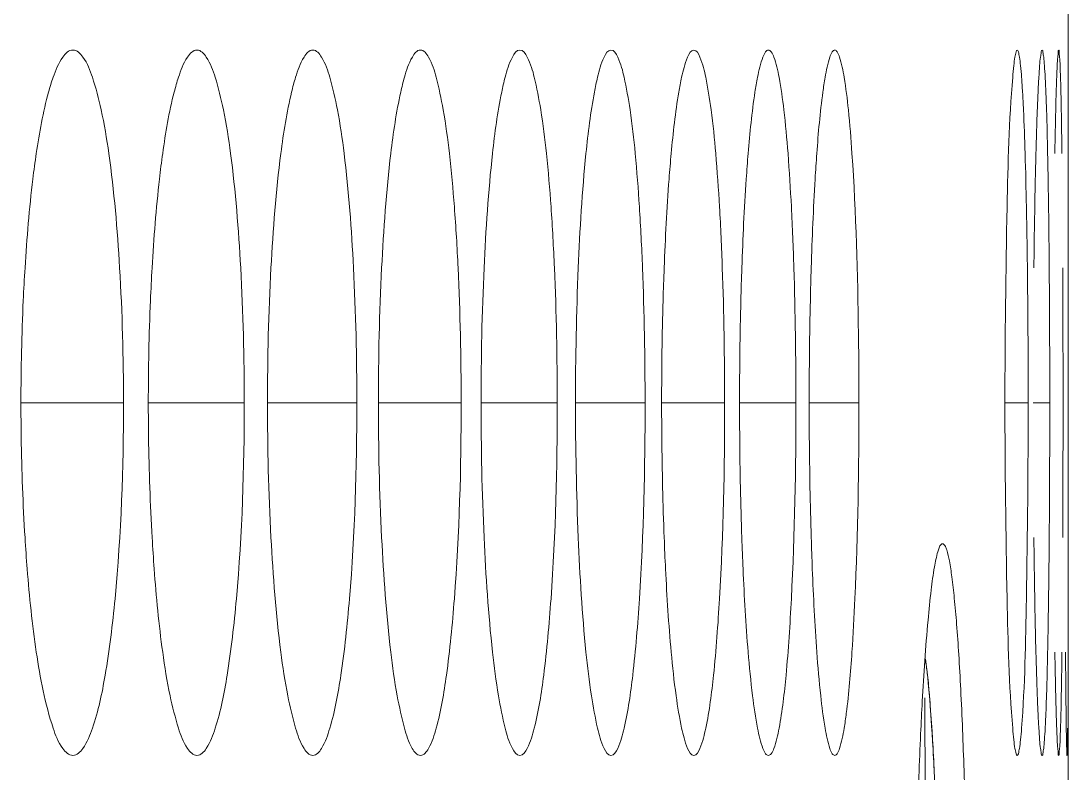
# Model space of a CAD drawing. Header units: millimetres. Extents: x 1177 to 4147, y 93 to 2194.
# Drawn here: x 2914.9 to 2923.81, y 1362.44 to 1368.84 of the extents above; entities that cross this region are included whole.
import ezdxf

# ---------------------------------------------------------------- set-up
doc = ezdxf.new("R2010")
doc.units = ezdxf.units.MM
doc.header["$LTSCALE"] = 0.1
doc.layers.get('0').update_dxf_attribs({"lineweight": 13})
doc.layers.add('标注', color=251, linetype='Continuous', lineweight=9)

msp = doc.modelspace()

# ---------------------------------------------------------------- linework, layer by layer
msp.add_line((2923.8102, 1348.8948), (2923.8102, 1914.8948))
at = {"layer": '标注'}
for p, q in [((2923.8102, 1368.592), (2923.8102, 1369.0872)), ((2914.905, 1365.592), (2915.7771, 1365.592)), ((2915.9881, 1365.592), (2916.8043, 1365.592)), ((2917.0014, 1365.592), (2917.7616, 1365.592)), ((2917.9447, 1365.592), (2918.6489, 1365.592)), ((2918.8179, 1365.592), (2919.466, 1365.592)), ((2919.621, 1365.592), (2920.2129, 1365.592)), ((2920.3538, 1365.592), (2920.8895, 1365.592)), ((2921.0164, 1365.592), (2921.4959, 1365.592)), ((2921.6087, 1365.592), (2922.0318, 1365.592)), ((2923.2735, 1365.592), (2923.4711, 1365.592)), ((2923.5134, 1365.592), (2923.6545, 1365.592)), ((2922.5954, 1361.8977), (2922.5921, 1363.0807)), ((2922.6539, 1362.7854), (2922.6527, 1362.8041)), ((2923.8102, 1362.0968), (2923.8102, 1362.592))]:
    msp.add_line(p, q, dxfattribs=at)
for points, knots in [([(2915.3466, 1368.592), (2915.312, 1368.592), (2915.2316, 1368.5084), (2915.2003, 1368.4202), (2915.179, 1368.3602)], [0, 0, 0, 0, 0.352199, 1, 1, 1, 1]), ([(2915.7771, 1365.592), (2915.7771, 1365.9747), (2915.7577, 1366.6831), (2915.6871, 1367.5163), (2915.5991, 1368.0549), (2915.5248, 1368.3332), (2915.4607, 1368.5085), (2915.3811, 1368.592), (2915.3466, 1368.592)], [0, 0, 0, 0, 0.372429, 0.689732, 0.811883, 0.904664, 0.966442, 1, 1, 1, 1]), ([(2916.4018, 1368.592), (2916.3687, 1368.592), (2916.293, 1368.5057), (2916.2648, 1368.42), (2916.2449, 1368.3602)], [0, 0, 0, 0, 0.34497, 1, 1, 1, 1]), ([(2916.8043, 1365.592), (2916.8043, 1365.9747), (2916.7862, 1366.6828), (2916.7202, 1367.5161), (2916.6381, 1368.0543), (2916.5684, 1368.3331), (2916.5097, 1368.5059), (2916.4348, 1368.592), (2916.4018, 1368.592)], [0, 0, 0, 0, 0.373515, 0.691581, 0.813864, 0.906521, 0.967776, 1, 1, 1, 1]), ([(2917.3871, 1368.592), (2917.3554, 1368.592), (2917.2847, 1368.5029), (2917.2593, 1368.4197), (2917.2409, 1368.3602)], [0, 0, 0, 0, 0.337498, 1, 1, 1, 1]), ([(2917.7616, 1365.592), (2917.7616, 1365.9746), (2917.7449, 1366.6825), (2917.6834, 1367.516), (2917.6073, 1368.0537), (2917.5421, 1368.3331), (2917.4885, 1368.5031), (2917.4187, 1368.592), (2917.3871, 1368.592)], [0, 0, 0, 0, 0.374562, 0.693368, 0.815782, 0.908329, 0.969088, 1, 1, 1, 1]), ([(2918.3024, 1368.592), (2918.2721, 1368.592), (2918.2067, 1368.5), (2918.1839, 1368.4194), (2918.1669, 1368.3602)], [0, 0, 0, 0, 0.329816, 1, 1, 1, 1]), ([(2918.6489, 1365.592), (2918.6489, 1365.9746), (2918.6368, 1366.5309), (2918.5953, 1367.2376), (2918.5542, 1367.687), (2918.5063, 1368.053), (2918.4458, 1368.3333), (2918.3971, 1368.5002), (2918.3326, 1368.592), (2918.3024, 1368.592)], [0, 0, 0, 0, 0.375551, 0.545723, 0.695098, 0.817639, 0.910083, 0.970374, 1, 1, 1, 1]), ([(2919.1475, 1368.592), (2919.1186, 1368.592), (2919.0589, 1368.4969), (2919.0384, 1368.4192), (2919.0228, 1368.3602)], [0, 0, 0, 0, 0.321971, 1, 1, 1, 1]), ([(2919.466, 1365.592), (2919.466, 1365.9746), (2919.4549, 1366.5308), (2919.4168, 1367.2375), (2919.3791, 1367.687), (2919.3351, 1368.0523), (2919.2795, 1368.3336), (2919.2353, 1368.4972), (2919.1764, 1368.592), (2919.1475, 1368.592)], [0, 0, 0, 0, 0.376511, 0.547075, 0.696737, 0.819409, 0.911768, 0.971624, 1, 1, 1, 1]), ([(2919.9226, 1368.592), (2919.8949, 1368.592), (2919.8413, 1368.4936), (2919.8227, 1368.4189), (2919.8085, 1368.3602)], [0, 0, 0, 0, 0.314028, 1, 1, 1, 1]), ([(2920.2129, 1365.592), (2920.2129, 1365.9746), (2920.2028, 1366.5308), (2920.1682, 1367.2373), (2920.1338, 1367.687), (2920.0937, 1368.0516), (2920.0431, 1368.3341), (2920.0029, 1368.494), (2919.9501, 1368.592), (2919.9226, 1368.592)], [0, 0, 0, 0, 0.37742, 0.548358, 0.698293, 0.821093, 0.913378, 0.972833, 1, 1, 1, 1]), ([(2920.6273, 1368.592), (2920.6009, 1368.592), (2920.5539, 1368.4903), (2920.5369, 1368.4187), (2920.524, 1368.3602)], [0, 0, 0, 0, 0.306066, 1, 1, 1, 1]), ([(2920.8895, 1365.592), (2920.8895, 1365.9746), (2920.8805, 1366.5307), (2920.8492, 1367.2372), (2920.8182, 1367.6871), (2920.782, 1368.0508), (2920.7367, 1368.3347), (2920.6999, 1368.4907), (2920.6536, 1368.592), (2920.6273, 1368.592)], [0, 0, 0, 0, 0.378273, 0.549562, 0.699757, 0.822681, 0.914904, 0.973991, 1, 1, 1, 1]), ([(2921.2618, 1368.592), (2921.2525, 1368.592), (2921.2304, 1368.5715), (2921.1983, 1368.4944), (2921.1807, 1368.4185), (2921.1693, 1368.3602)], [0, 0, 0, 0, 0.108893, 0.304684, 1, 1, 1, 1]), ([(2921.4959, 1365.592), (2921.4959, 1365.9746), (2921.4879, 1366.5304), (2921.4599, 1367.2375), (2921.4328, 1367.6858), (2921.399, 1368.0538), (2921.3621, 1368.3267), (2921.3245, 1368.4943), (2921.293, 1368.5715), (2921.2711, 1368.592), (2921.2618, 1368.592)], [0, 0, 0, 0, 0.378765, 0.550246, 0.700564, 0.823511, 0.915608, 0.974317, 0.990824, 1, 1, 1, 1]), ([(2921.8259, 1368.592), (2921.8174, 1368.592), (2921.7976, 1368.5702), (2921.77, 1368.4943), (2921.7542, 1368.4183), (2921.7441, 1368.3602)], [0, 0, 0, 0, 0.101909, 0.296587, 1, 1, 1, 1]), ([(2921.9727, 1367.7126), (2921.9643, 1367.8365), (2921.9467, 1368.0534), (2921.9146, 1368.3258), (2921.881, 1368.4941), (2921.8541, 1368.5702), (2921.8344, 1368.592), (2921.8259, 1368.592)], [0, 0, 0, 0, 0.412795, 0.721593, 0.917535, 0.971685, 1, 1, 1, 1]), ([(2923.3779, 1368.592), (2923.3719, 1368.592), (2923.3649, 1368.5639), (2923.3563, 1368.5261), (2923.3473, 1368.4498), (2923.342, 1368.3935), (2923.3393, 1368.3602)], [0, 0, 0, 0, 0.07568, 0.267653, 0.577032, 1, 1, 1, 1]), ([(2923.4711, 1365.592), (2923.4711, 1365.787), (2923.4699, 1366.1695), (2923.4651, 1366.7251), (2923.4572, 1367.2373), (2923.4466, 1367.6854), (2923.435, 1368.0109), (2923.4239, 1368.2263), (2923.4158, 1368.3522), (2923.4074, 1368.4499), (2923.3989, 1368.5261), (2923.3908, 1368.5638), (2923.3839, 1368.592), (2923.3779, 1368.592)], [0, 0, 0, 0, 0.19461, 0.381803, 0.554554, 0.705839, 0.829313, 0.879438, 0.92133, 0.954622, 0.978966, 0.994062, 1, 1, 1, 1]), ([(2923.5896, 1368.592), (2923.5841, 1368.592), (2923.5816, 1368.5623), (2923.5732, 1368.5267), (2923.568, 1368.4494), (2923.5638, 1368.3935), (2923.5618, 1368.3602)], [0, 0, 0, 0, 0.070746, 0.262489, 0.57368, 1, 1, 1, 1]), ([(2923.6367, 1367.7126), (2923.6341, 1367.8364), (2923.6299, 1368.0105), (2923.6221, 1368.2259), (2923.6166, 1368.3521), (2923.6101, 1368.4494), (2923.6055, 1368.5266), (2923.5974, 1368.5622), (2923.5951, 1368.592), (2923.5896, 1368.592)], [0, 0, 0, 0, 0.42086, 0.591659, 0.73434, 0.847642, 0.930328, 0.98125, 1, 1, 1, 1]), ([(2923.7308, 1368.592), (2923.7256, 1368.592), (2923.7284, 1368.5609), (2923.7193, 1368.5272), (2923.7183, 1368.449), (2923.715, 1368.3935), (2923.7137, 1368.3602)], [0, 0, 0, 0, 0.067135, 0.25876, 0.571272, 1, 1, 1, 1]), ([(2923.7579, 1367.7126), (2923.7565, 1367.8363), (2923.7542, 1368.0105), (2923.7496, 1368.2258), (2923.7469, 1368.3521), (2923.7421, 1368.449), (2923.7418, 1368.5272), (2923.7329, 1368.5609), (2923.736, 1368.592), (2923.7308, 1368.592)], [0, 0, 0, 0, 0.421633, 0.592708, 0.735581, 0.848973, 0.931617, 0.982277, 1, 1, 1, 1]), ([(2915.179, 1368.3602), (2915.1644, 1368.3188), (2915.1, 1368.1069), (2915.0613, 1367.8881), (2915.0354, 1367.7126)], [0, 0, 0, 0, 0.198383, 1, 1, 1, 1]), ([(2916.2449, 1368.3602), (2916.2312, 1368.3188), (2916.1708, 1368.1064), (2916.1346, 1367.8879), (2916.1104, 1367.7126)], [0, 0, 0, 0, 0.197891, 1, 1, 1, 1]), ([(2917.2409, 1368.3602), (2917.2281, 1368.3187), (2917.1717, 1368.1059), (2917.1381, 1367.8878), (2917.1154, 1367.7126)], [0, 0, 0, 0, 0.197424, 1, 1, 1, 1]), ([(2918.1669, 1368.3602), (2918.155, 1368.3187), (2918.1026, 1368.1054), (2918.0715, 1367.8876), (2918.0505, 1367.7126)], [0, 0, 0, 0, 0.196983, 1, 1, 1, 1]), ([(2919.0228, 1368.3602), (2919.0118, 1368.3186), (2918.9635, 1368.105), (2918.9349, 1367.8874), (2918.9155, 1367.7126)], [0, 0, 0, 0, 0.196571, 1, 1, 1, 1]), ([(2919.8085, 1368.3602), (2919.7985, 1368.3186), (2919.7542, 1368.1046), (2919.7281, 1367.8873), (2919.7104, 1367.7126)], [0, 0, 0, 0, 0.196188, 1, 1, 1, 1]), ([(2920.524, 1368.3602), (2920.5149, 1368.3185), (2920.4747, 1368.1042), (2920.4511, 1367.8872), (2920.435, 1367.7126)], [0, 0, 0, 0, 0.195836, 1, 1, 1, 1]), ([(2921.1693, 1368.3602), (2921.1611, 1368.3185), (2921.125, 1368.1039), (2921.1038, 1367.8871), (2921.0894, 1367.7126)], [0, 0, 0, 0, 0.195515, 1, 1, 1, 1]), ([(2921.7441, 1368.3602), (2921.7369, 1368.3184), (2921.7049, 1368.1036), (2921.6862, 1367.887), (2921.6734, 1367.7126)], [0, 0, 0, 0, 0.195227, 1, 1, 1, 1]), ([(2923.3393, 1368.3602), (2923.3089, 1367.994), (2923.2853, 1367.0704), (2923.2735, 1366.1476), (2923.2735, 1365.592)], [0, 0, 0, 0, 0.398129, 1, 1, 1, 1]), ([(2923.5618, 1368.3602), (2923.5592, 1368.3183), (2923.548, 1368.1026), (2923.5414, 1367.8866), (2923.5369, 1367.7126)], [0, 0, 0, 0, 0.194299, 1, 1, 1, 1]), ([(2923.7137, 1368.3602), (2923.7121, 1368.3183), (2923.7051, 1368.1025), (2923.7009, 1367.8866), (2923.698, 1367.7126)], [0, 0, 0, 0, 0.194221, 1, 1, 1, 1]), ([(2915.0354, 1367.7126), (2915.0247, 1367.6402), (2914.982, 1367.3168), (2914.955, 1366.9916), (2914.9395, 1366.7392)], [0, 0, 0, 0, 0.224658, 1, 1, 1, 1]), ([(2916.1104, 1367.7126), (2916.1003, 1367.6401), (2916.0603, 1367.3167), (2916.0351, 1366.9915), (2916.0205, 1366.7392)], [0, 0, 0, 0, 0.224554, 1, 1, 1, 1]), ([(2917.1154, 1367.7126), (2917.0737, 1367.3896), (2917.0197, 1366.6827), (2917.0014, 1365.9745), (2917.0014, 1365.592)], [0, 0, 0, 0, 0.459902, 1, 1, 1, 1]), ([(2918.0505, 1367.7126), (2918.0118, 1367.3894), (2917.9617, 1366.6825), (2917.9447, 1365.9745), (2917.9447, 1365.592)], [0, 0, 0, 0, 0.459787, 1, 1, 1, 1]), ([(2918.9155, 1367.7126), (2918.8798, 1367.3892), (2918.8336, 1366.6823), (2918.8179, 1365.9745), (2918.8179, 1365.592)], [0, 0, 0, 0, 0.45968, 1, 1, 1, 1]), ([(2919.7104, 1367.7126), (2919.6776, 1367.389), (2919.6354, 1366.6821), (2919.621, 1365.9744), (2919.621, 1365.592)], [0, 0, 0, 0, 0.459581, 1, 1, 1, 1]), ([(2920.435, 1367.7126), (2920.4284, 1367.6401), (2920.4018, 1367.316), (2920.3851, 1366.9913), (2920.3754, 1366.7392)], [0, 0, 0, 0, 0.22413, 1, 1, 1, 1]), ([(2921.0894, 1367.7126), (2921.0834, 1367.6401), (2921.0595, 1367.316), (2921.0445, 1366.9912), (2921.0358, 1366.7392)], [0, 0, 0, 0, 0.224066, 1, 1, 1, 1]), ([(2921.6734, 1367.7126), (2921.6681, 1367.64), (2921.647, 1367.3159), (2921.6336, 1366.9912), (2921.6259, 1366.7392)], [0, 0, 0, 0, 0.224008, 1, 1, 1, 1]), ([(2922.0318, 1365.592), (2922.0318, 1365.7869), (2922.0266, 1366.494), (2922.0075, 1367.2015), (2921.9727, 1367.7126)], [0, 0, 0, 0, 0.275595, 1, 1, 1, 1]), ([(2923.5369, 1367.7126), (2923.535, 1367.64), (2923.5274, 1367.3156), (2923.5225, 1366.9911), (2923.5197, 1366.7392)], [0, 0, 0, 0, 0.223823, 1, 1, 1, 1]), ([(2923.65, 1366.7392), (2923.6493, 1366.828), (2923.6462, 1367.1525), (2923.6417, 1367.4769), (2923.6367, 1367.7126)], [0, 0, 0, 0, 0.273479, 1, 1, 1, 1]), ([(2914.9395, 1366.7392), (2914.9338, 1366.6469), (2914.9135, 1366.2648), (2914.905, 1365.8821), (2914.905, 1365.592)], [0, 0, 0, 0, 0.241777, 1, 1, 1, 1]), ([(2916.0205, 1366.7392), (2916.0151, 1366.6469), (2915.9961, 1366.2648), (2915.9881, 1365.8821), (2915.9881, 1365.592)], [0, 0, 0, 0, 0.241751, 1, 1, 1, 1]), ([(2920.3754, 1366.7392), (2920.3718, 1366.6469), (2920.3591, 1366.2646), (2920.3538, 1365.8821), (2920.3538, 1365.592)], [0, 0, 0, 0, 0.241646, 1, 1, 1, 1]), ([(2921.0358, 1366.7392), (2921.0326, 1366.6469), (2921.0212, 1366.2646), (2921.0164, 1365.8821), (2921.0164, 1365.592)], [0, 0, 0, 0, 0.24163, 1, 1, 1, 1]), ([(2921.6259, 1366.7392), (2921.6231, 1366.6469), (2921.6129, 1366.2645), (2921.6087, 1365.8821), (2921.6087, 1365.592)], [0, 0, 0, 0, 0.241616, 1, 1, 1, 1]), ([(2923.6545, 1365.592), (2923.6545, 1365.6899), (2923.6542, 1366.0724), (2923.6523, 1366.4548), (2923.65, 1366.7392)], [0, 0, 0, 0, 0.256134, 1, 1, 1, 1]), ([(2923.7675, 1365.592), (2923.7675, 1365.6899), (2923.7673, 1366.0724), (2923.7663, 1366.4548), (2923.7651, 1366.7392)], [0, 0, 0, 0, 0.256136, 1, 1, 1, 1]), ([(2914.905, 1365.592), (2914.905, 1365.494), (2914.9079, 1365.1114), (2914.922, 1364.7289), (2914.9395, 1364.4447)], [0, 0, 0, 0, 0.256006, 1, 1, 1, 1]), ([(2915.5124, 1362.8238), (2915.5631, 1362.9696), (2915.6397, 1363.337), (2915.7505, 1364.2594), (2915.7771, 1365.0359), (2915.7771, 1365.592)], [0, 0, 0, 0, 0.166119, 0.401654, 1, 1, 1, 1]), ([(2915.9881, 1365.592), (2915.9881, 1365.494), (2915.9909, 1365.1114), (2916.0041, 1364.7289), (2916.0205, 1364.4447)], [0, 0, 0, 0, 0.256022, 1, 1, 1, 1]), ([(2916.557, 1362.8238), (2916.6045, 1362.9701), (2916.676, 1363.3375), (2916.7796, 1364.2599), (2916.8043, 1365.036), (2916.8043, 1365.592)], [0, 0, 0, 0, 0.165692, 0.401192, 1, 1, 1, 1]), ([(2917.0014, 1365.592), (2917.0014, 1365.2095), (2917.0197, 1364.5013), (2917.0737, 1363.7944), (2917.1154, 1363.4714)], [0, 0, 0, 0, 0.540098, 1, 1, 1, 1]), ([(2917.5315, 1362.8238), (2917.5759, 1362.9706), (2917.6423, 1363.338), (2917.7387, 1364.2604), (2917.7616, 1365.036), (2917.7616, 1365.592)], [0, 0, 0, 0, 0.165291, 0.400759, 1, 1, 1, 1]), ([(2917.9447, 1365.592), (2917.9447, 1365.2095), (2917.9617, 1364.5015), (2918.0118, 1363.7946), (2918.0505, 1363.4714)], [0, 0, 0, 0, 0.540213, 1, 1, 1, 1]), ([(2918.4361, 1362.8238), (2918.4773, 1362.971), (2918.5386, 1363.3384), (2918.6278, 1364.2609), (2918.6489, 1365.0361), (2918.6489, 1365.592)], [0, 0, 0, 0, 0.164917, 0.400355, 1, 1, 1, 1]), ([(2918.8179, 1365.592), (2918.8179, 1365.2095), (2918.8336, 1364.5017), (2918.8798, 1363.7948), (2918.9155, 1363.4714)], [0, 0, 0, 0, 0.54032, 1, 1, 1, 1]), ([(2919.2705, 1362.8238), (2919.3085, 1362.9714), (2919.3648, 1363.3388), (2919.4467, 1364.2613), (2919.466, 1365.0361), (2919.466, 1365.592)], [0, 0, 0, 0, 0.164569, 0.399981, 1, 1, 1, 1]), ([(2919.621, 1365.592), (2919.621, 1365.2095), (2919.6354, 1364.5019), (2919.6776, 1363.795), (2919.7104, 1363.4714)], [0, 0, 0, 0, 0.540419, 1, 1, 1, 1]), ([(2920.0348, 1362.8238), (2920.0695, 1362.9718), (2920.1208, 1363.3392), (2920.1954, 1364.2617), (2920.2129, 1365.0362), (2920.2129, 1365.592)], [0, 0, 0, 0, 0.164249, 0.399636, 1, 1, 1, 1]), ([(2920.3538, 1365.592), (2920.3538, 1365.494), (2920.3557, 1365.1115), (2920.3645, 1364.7291), (2920.3754, 1364.4447)], [0, 0, 0, 0, 0.256086, 1, 1, 1, 1]), ([(2920.7288, 1362.8238), (2920.7603, 1362.9722), (2920.8065, 1363.3395), (2920.8738, 1364.2621), (2920.8895, 1365.0362), (2920.8895, 1365.592)], [0, 0, 0, 0, 0.163958, 0.399322, 1, 1, 1, 1]), ([(2921.0164, 1365.592), (2921.0164, 1365.494), (2921.0181, 1365.1116), (2921.026, 1364.7291), (2921.0358, 1364.4447)], [0, 0, 0, 0, 0.256095, 1, 1, 1, 1]), ([(2921.3526, 1362.8238), (2921.3807, 1362.9725), (2921.4219, 1363.3398), (2921.4819, 1364.2624), (2921.4959, 1365.0363), (2921.4959, 1365.592)], [0, 0, 0, 0, 0.163694, 0.399039, 1, 1, 1, 1]), ([(2921.6087, 1365.592), (2921.6087, 1365.494), (2921.6102, 1365.1116), (2921.6172, 1364.7291), (2921.6259, 1364.4447)], [0, 0, 0, 0, 0.256104, 1, 1, 1, 1]), ([(2921.9727, 1363.4714), (2921.983, 1363.6227), (2922.0203, 1364.329), (2922.0318, 1365.0365), (2922.0318, 1365.592)], [0, 0, 0, 0, 0.214546, 1, 1, 1, 1]), ([(2923.2735, 1365.592), (2923.2735, 1365.0364), (2923.2853, 1364.1136), (2923.3089, 1363.19), (2923.3393, 1362.8238)], [0, 0, 0, 0, 0.601871, 1, 1, 1, 1]), ([(2923.4148, 1362.8238), (2923.4426, 1363.1901), (2923.4614, 1364.1137), (2923.4711, 1365.0364), (2923.4711, 1365.592)], [0, 0, 0, 0, 0.398082, 1, 1, 1, 1]), ([(2923.65, 1364.4447), (2923.6508, 1364.5371), (2923.6535, 1364.9195), (2923.6545, 1365.302), (2923.6545, 1365.592)], [0, 0, 0, 0, 0.241566, 1, 1, 1, 1]), ([(2923.7651, 1364.4447), (2923.7655, 1364.5371), (2923.7669, 1364.9195), (2923.7675, 1365.302), (2923.7675, 1365.592)], [0, 0, 0, 0, 0.241563, 1, 1, 1, 1]), ([(2914.9395, 1364.4447), (2914.945, 1364.356), (2914.9677, 1364.0307), (2915.0007, 1363.7059), (2915.0354, 1363.4714)], [0, 0, 0, 0, 0.272803, 1, 1, 1, 1]), ([(2916.0205, 1364.4447), (2916.0256, 1364.356), (2916.047, 1364.0308), (2916.0778, 1363.7061), (2916.1104, 1363.4714)], [0, 0, 0, 0, 0.272887, 1, 1, 1, 1]), ([(2920.3754, 1364.4447), (2920.3788, 1364.356), (2920.393, 1364.0312), (2920.4134, 1363.7066), (2920.435, 1363.4714)], [0, 0, 0, 0, 0.273226, 1, 1, 1, 1]), ([(2921.0358, 1364.4447), (2921.0389, 1364.356), (2921.0516, 1364.0313), (2921.07, 1363.7067), (2921.0894, 1363.4714)], [0, 0, 0, 0, 0.273277, 1, 1, 1, 1]), ([(2921.6259, 1364.4447), (2921.6286, 1364.356), (2921.6399, 1364.0313), (2921.6562, 1363.7068), (2921.6734, 1363.4714)], [0, 0, 0, 0, 0.273324, 1, 1, 1, 1]), ([(2922.6192, 1363.7428), (2922.627, 1363.8286), (2922.6425, 1363.9792), (2922.668, 1364.1754), (2922.6957, 1364.3024), (2922.7148, 1364.3713), (2922.7313, 1364.3871)], [0, 0, 0, 0, 0.393137, 0.693307, 0.895973, 1, 1, 1, 1]), ([(2922.7313, 1364.3871), (2922.7344, 1364.3901), (2922.7433, 1364.3953), (2922.7581, 1364.3854), (2922.7684, 1364.3663), (2922.786, 1364.3201), (2922.8042, 1364.2332), (2922.8252, 1364.0963), (2922.845, 1363.9167), (2922.8642, 1363.6965), (2922.882, 1363.4378), (2922.905, 1363.0231), (2922.9283, 1362.4291), (2922.9553, 1361.3427), (2922.963, 1360.4859), (2922.963, 1359.8948)], [0, 0, 0, 0, 0.002879, 0.005786, 0.01043, 0.017331, 0.038367, 0.069038, 0.109023, 0.157935, 0.215323, 0.280651, 0.432882, 0.608762, 1, 1, 1, 1]), ([(2923.5197, 1364.4447), (2923.5207, 1364.356), (2923.5248, 1364.0315), (2923.5307, 1363.7071), (2923.5369, 1363.4714)], [0, 0, 0, 0, 0.273472, 1, 1, 1, 1]), ([(2923.6367, 1363.4714), (2923.6382, 1363.544), (2923.6443, 1363.8684), (2923.6479, 1364.1929), (2923.65, 1364.4447)], [0, 0, 0, 0, 0.223814, 1, 1, 1, 1]), ([(2922.5566, 1362.7767), (2922.5609, 1362.8688), (2922.5773, 1363.1911), (2922.5984, 1363.5132), (2922.6192, 1363.7428)], [0, 0, 0, 0, 0.285463, 1, 1, 1, 1]), ([(2915.0354, 1363.4714), (2915.0677, 1363.2527), (2915.1234, 1362.9652), (2915.232, 1362.6754), (2915.312, 1362.592), (2915.3466, 1362.592)], [0, 0, 0, 0, 0.692122, 0.891575, 1, 1, 1, 1]), ([(2916.1104, 1363.4714), (2916.1276, 1363.3471), (2916.1616, 1363.1301), (2916.2332, 1362.851), (2916.2934, 1362.6781), (2916.3687, 1362.592), (2916.4018, 1362.592)], [0, 0, 0, 0, 0.396145, 0.696516, 0.895316, 1, 1, 1, 1]), ([(2917.1154, 1363.4714), (2917.1315, 1363.3471), (2917.163, 1363.1308), (2917.2301, 1362.851), (2917.2851, 1362.6808), (2917.3554, 1362.592), (2917.3871, 1362.592)], [0, 0, 0, 0, 0.39889, 0.700646, 0.898977, 1, 1, 1, 1]), ([(2918.0505, 1363.4714), (2918.0654, 1363.3472), (2918.0945, 1363.1314), (2918.1569, 1362.8508), (2918.207, 1362.6837), (2918.272, 1362.592), (2918.3024, 1362.592)], [0, 0, 0, 0, 0.401577, 0.704706, 0.902616, 1, 1, 1, 1]), ([(2918.9155, 1363.4714), (2918.9292, 1363.3473), (2918.956, 1363.1321), (2919.0135, 1362.8505), (2919.0592, 1362.6867), (2919.1186, 1362.592), (2919.1475, 1362.592)], [0, 0, 0, 0, 0.404191, 0.708673, 0.906209, 1, 1, 1, 1]), ([(2919.7104, 1363.4714), (2919.7229, 1363.3473), (2919.7475, 1363.1329), (2919.7999, 1362.85), (2919.8416, 1362.6899), (2919.8949, 1362.592), (2919.9226, 1362.592)], [0, 0, 0, 0, 0.406714, 0.712519, 0.90973, 1, 1, 1, 1]), ([(2920.435, 1363.4714), (2920.4464, 1363.3474), (2920.4687, 1363.1337), (2920.5159, 1362.8494), (2920.5541, 1362.6932), (2920.6009, 1362.592), (2920.6273, 1362.592)], [0, 0, 0, 0, 0.409128, 0.716215, 0.913149, 1, 1, 1, 1]), ([(2921.0894, 1363.4714), (2921.0996, 1363.3474), (2921.1208, 1363.1305), (2921.1594, 1362.8574), (2921.1982, 1362.6897), (2921.2304, 1362.6125), (2921.2525, 1362.592), (2921.2618, 1362.592)], [0, 0, 0, 0, 0.410337, 0.717846, 0.914038, 0.96928, 1, 1, 1, 1]), ([(2921.6734, 1363.4714), (2921.6825, 1363.3475), (2921.7013, 1363.1305), (2921.7352, 1362.8581), (2921.77, 1362.6899), (2921.7976, 1362.6138), (2921.8174, 1362.592), (2921.8259, 1362.592)], [0, 0, 0, 0, 0.412556, 0.72129, 0.917343, 0.971601, 1, 1, 1, 1]), ([(2921.9059, 1362.8238), (2921.9129, 1362.8655), (2921.9434, 1363.0805), (2921.9609, 1363.2971), (2921.9727, 1363.4714)], [0, 0, 0, 0, 0.195157, 1, 1, 1, 1]), ([(2922.6527, 1362.8041), (2922.6454, 1362.9194), (2922.6337, 1363.0818), (2922.6139, 1363.2834), (2922.6035, 1363.3698), (2922.5981, 1363.4091)], [0, 0, 0, 0, 0.570674, 0.803763, 1, 1, 1, 1]), ([(2922.5985, 1363.4138), (2922.6066, 1363.3539), (2922.6216, 1363.2196), (2922.649, 1362.8967), (2922.6638, 1362.6335), (2922.6728, 1362.4448)], [0, 0, 0, 0, 0.186486, 0.416971, 1, 1, 1, 1]), ([(2923.5369, 1363.4714), (2923.5401, 1363.3476), (2923.5453, 1363.1735), (2923.5545, 1362.9581), (2923.5608, 1362.8319), (2923.568, 1362.7346), (2923.5732, 1362.6574), (2923.5816, 1362.6217), (2923.5841, 1362.592), (2923.5896, 1362.592)], [0, 0, 0, 0, 0.420763, 0.591537, 0.73421, 0.847522, 0.930234, 0.981197, 1, 1, 1, 1]), ([(2923.6157, 1362.8238), (2923.6179, 1362.8657), (2923.6277, 1363.0814), (2923.6331, 1363.2974), (2923.6367, 1363.4714)], [0, 0, 0, 0, 0.194275, 1, 1, 1, 1]), ([(2923.698, 1363.4714), (2923.7001, 1363.3476), (2923.7033, 1363.1735), (2923.7092, 1362.9581), (2923.7128, 1362.8318), (2923.7183, 1362.7349), (2923.7193, 1362.6568), (2923.7284, 1362.6231), (2923.7256, 1362.592), (2923.7308, 1362.592)], [0, 0, 0, 0, 0.421573, 0.592633, 0.735501, 0.848899, 0.931558, 0.982243, 1, 1, 1, 1]), ([(2923.7461, 1362.8238), (2923.7474, 1362.8657), (2923.7529, 1363.0815), (2923.7559, 1363.2974), (2923.7579, 1363.4714)], [0, 0, 0, 0, 0.194207, 1, 1, 1, 1]), ([(2923.7885, 1363.4714), (2923.7894, 1363.3476), (2923.7909, 1363.1737), (2923.7933, 1362.9579), (2923.7948, 1362.8325), (2923.7967, 1362.7334), (2923.7976, 1362.6666), (2923.7994, 1362.6285), (2923.799, 1362.6084), (2923.8015, 1362.6), (2923.8001, 1362.592), (2923.8014, 1362.592)], [0, 0, 0, 0, 0.421991, 0.593198, 0.736164, 0.849605, 0.932235, 0.961597, 0.982776, 0.995618, 1, 1, 1, 1]), ([(2915.3466, 1362.592), (2915.3811, 1362.592), (2915.4611, 1362.6757), (2915.4916, 1362.7638), (2915.5124, 1362.8238)], [0, 0, 0, 0, 0.351982, 1, 1, 1, 1]), ([(2916.4018, 1362.592), (2916.4348, 1362.592), (2916.5101, 1362.6783), (2916.5376, 1362.7641), (2916.557, 1362.8238)], [0, 0, 0, 0, 0.34471, 1, 1, 1, 1]), ([(2917.3871, 1362.592), (2917.4187, 1362.592), (2917.4889, 1362.6812), (2917.5136, 1362.7643), (2917.5315, 1362.8238)], [0, 0, 0, 0, 0.337196, 1, 1, 1, 1]), ([(2918.3024, 1362.592), (2918.3326, 1362.592), (2918.3975, 1362.6841), (2918.4195, 1362.7646), (2918.4361, 1362.8238)], [0, 0, 0, 0, 0.329473, 1, 1, 1, 1]), ([(2919.1475, 1362.592), (2919.1764, 1362.592), (2919.2356, 1362.6873), (2919.2554, 1362.7648), (2919.2705, 1362.8238)], [0, 0, 0, 0, 0.321593, 1, 1, 1, 1]), ([(2919.9226, 1362.592), (2919.9501, 1362.592), (2920.0032, 1362.6905), (2920.021, 1362.7651), (2920.0348, 1362.8238)], [0, 0, 0, 0, 0.313618, 1, 1, 1, 1]), ([(2920.6273, 1362.592), (2920.6536, 1362.592), (2920.7001, 1362.6939), (2920.7164, 1362.7653), (2920.7288, 1362.8238)], [0, 0, 0, 0, 0.305632, 1, 1, 1, 1]), ([(2921.2618, 1362.592), (2921.2711, 1362.592), (2921.293, 1362.6125), (2921.3245, 1362.6897), (2921.3415, 1362.7655), (2921.3526, 1362.8238)], [0, 0, 0, 0, 0.10873, 0.304328, 1, 1, 1, 1]), ([(2921.8259, 1362.592), (2921.8344, 1362.592), (2921.8541, 1362.6138), (2921.881, 1362.6898), (2921.8962, 1362.7657), (2921.9059, 1362.8238)], [0, 0, 0, 0, 0.10172, 0.296219, 1, 1, 1, 1]), ([(2922.5366, 1362.2843), (2922.5381, 1362.3268), (2922.5441, 1362.491), (2922.551, 1362.6552), (2922.5566, 1362.7767)], [0, 0, 0, 0, 0.259244, 1, 1, 1, 1]), ([(2922.6749, 1362.394), (2922.6733, 1362.4285), (2922.6671, 1362.559), (2922.6599, 1362.6895), (2922.6539, 1362.7854)], [0, 0, 0, 0, 0.26443, 1, 1, 1, 1]), ([(2923.3393, 1362.8238), (2923.342, 1362.7905), (2923.3473, 1362.7342), (2923.3563, 1362.6579), (2923.3649, 1362.6201), (2923.3719, 1362.592), (2923.3779, 1362.592)], [0, 0, 0, 0, 0.422968, 0.732347, 0.92432, 1, 1, 1, 1]), ([(2923.3779, 1362.592), (2923.3839, 1362.592), (2923.3908, 1362.6202), (2923.3989, 1362.6579), (2923.4074, 1362.7342), (2923.4123, 1362.7905), (2923.4148, 1362.8238)], [0, 0, 0, 0, 0.07548, 0.267362, 0.576807, 1, 1, 1, 1]), ([(2923.5896, 1362.592), (2923.5951, 1362.592), (2923.5974, 1362.6218), (2923.6055, 1362.6573), (2923.6101, 1362.7346), (2923.6139, 1362.7905), (2923.6157, 1362.8238)], [0, 0, 0, 0, 0.070582, 0.262261, 0.573507, 1, 1, 1, 1]), ([(2923.7308, 1362.592), (2923.736, 1362.592), (2923.7329, 1362.6231), (2923.7418, 1362.6568), (2923.7421, 1362.735), (2923.7451, 1362.7905), (2923.7461, 1362.8238)], [0, 0, 0, 0, 0.067027, 0.258613, 0.571162, 1, 1, 1, 1]), ([(2923.8014, 1362.592), (2923.8026, 1362.592), (2923.8011, 1362.6), (2923.8035, 1362.6084), (2923.803, 1362.6285), (2923.8045, 1362.6666), (2923.8049, 1362.7333), (2923.8056, 1362.7905), (2923.8059, 1362.8238)], [0, 0, 0, 0, 0.016586, 0.065245, 0.145509, 0.256791, 0.569993, 1, 1, 1, 1]), ([(2922.6728, 1362.4448), (2922.6759, 1362.3784), (2922.6887, 1362.0912), (2922.6979, 1361.804), (2922.7036, 1361.5831)], [0, 0, 0, 0, 0.231337, 1, 1, 1, 1])]:
    msp.add_open_spline(points, degree=3, knots=knots, dxfattribs=at)

doc.saveas('drawing.dxf')
